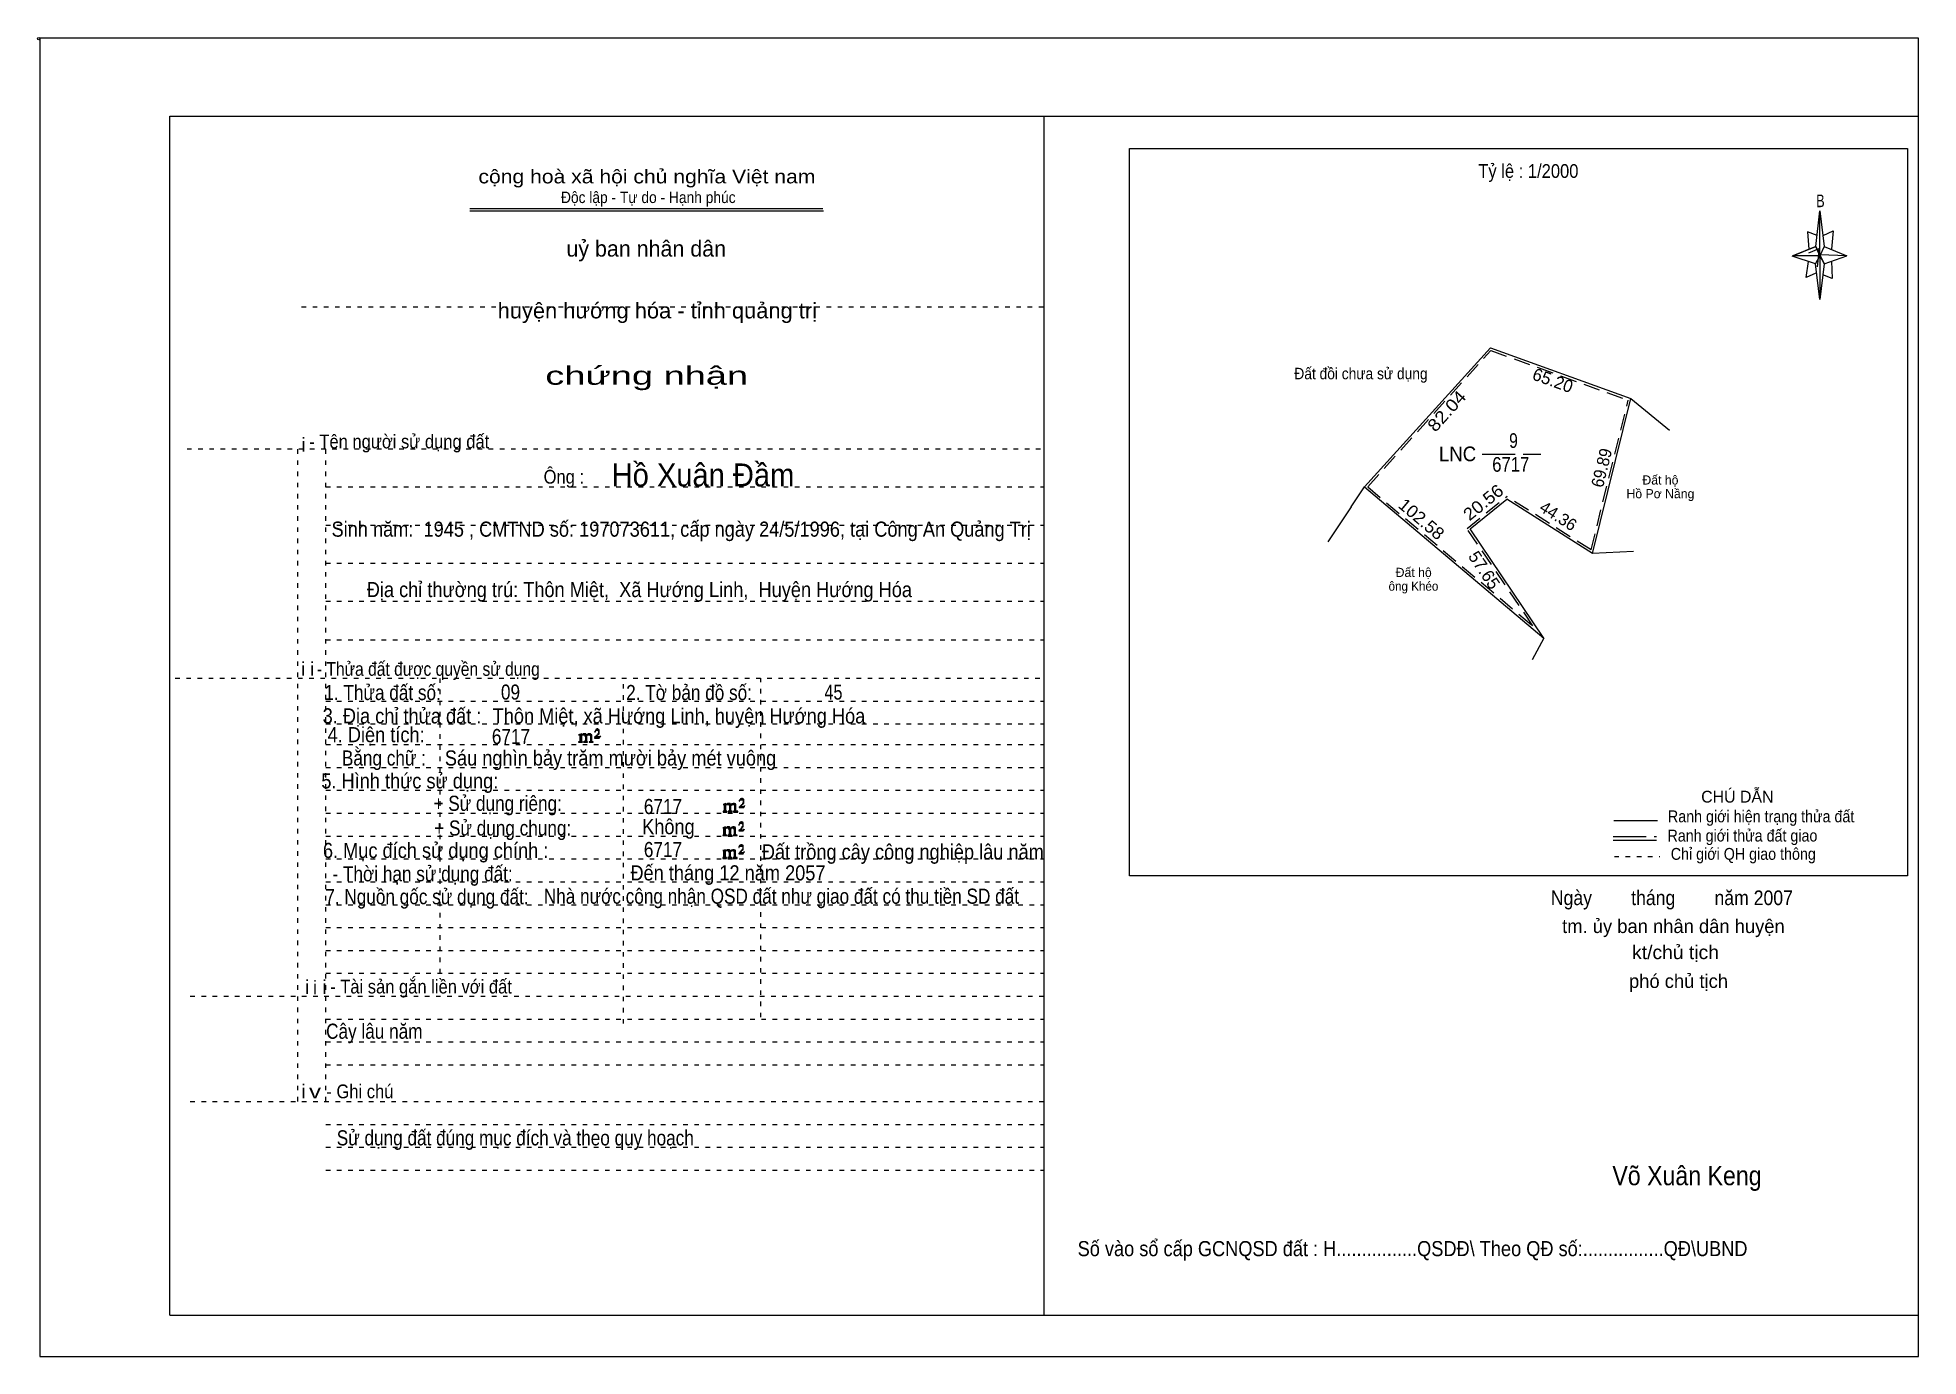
# Model space of a CAD drawing. Header units: centimetres. Extents: x -1.6 to 39.5, y -3.3 to 25.5.
import ezdxf
from ezdxf.enums import TextEntityAlignment as Align

# ---------------------------------------------------------------- set-up
doc = ezdxf.new("R2010")
doc.units = ezdxf.units.CM
doc.header["$LTSCALE"] = 0.12
for name, pattern in [('DOTTED', [1.5, 0.3, -1.2]), ('LONG_DASHED', [7.5, 6, -1.5]), ('MEDIUM_DASHED', [4.5, 3, -1.5])]:
    doc.linetypes.add(name, pattern=pattern)
for name, color, linetype, lineweight in [('1', 7, 'DOTTED', 13), ('10', 7, 'Continuous', 13), ('33', 7, 'LONG_DASHED', 13), ('4', 7, 'Continuous', 13), ('5', 7, 'Continuous', 13), ('50', 7, 'Continuous', 13)]:
    doc.layers.add(name, color=color, linetype=linetype, lineweight=lineweight)
doc.layers.add('30', color=7, linetype='Continuous')

msp = doc.modelspace()

# ---------------------------------------------------------------- hatches: boundary and pattern name
at = {"layer": '50'}
for points in [[(10.27, 10.13), (10.27, 10.12), (10.27, 10.11), (10.25, 10.11), (10.24, 10.11), (10.24, 10.1), (10.33, 10.1), (10.33, 10.11), (10.32, 10.11), (10.31, 10.11), (10.31, 10.12), (10.31, 10.13), (10.31, 10.24), (10.31, 10.25), (10.32, 10.26), (10.34, 10.26), (10.35, 10.26), (10.36, 10.26), (10.37, 10.25), (10.39, 10.22), (10.39, 10.13), (10.37, 10.12), (10.37, 10.11), (10.36, 10.11), (10.35, 10.11), (10.35, 10.1), (10.44, 10.1), (10.44, 10.11), (10.43, 10.11), (10.42, 10.11), (10.42, 10.12), (10.42, 10.13), (10.42, 10.24), (10.44, 10.26), (10.45, 10.26), (10.46, 10.26), (10.49, 10.26), (10.49, 10.25), (10.5, 10.24), (10.5, 10.22), (10.5, 10.13), (10.5, 10.12), (10.49, 10.11), (10.49, 10.11), (10.47, 10.11), (10.47, 10.1), (10.56, 10.1), (10.56, 10.11), (10.55, 10.11), (10.54, 10.11), (10.53, 10.12), (10.53, 10.13), (10.53, 10.2), (10.53, 10.25), (10.53, 10.26), (10.52, 10.27), (10.5, 10.28), (10.47, 10.28), (10.46, 10.28), (10.44, 10.27), (10.41, 10.25), (10.41, 10.26), (10.4, 10.28), (10.39, 10.28), (10.37, 10.28), (10.35, 10.28), (10.34, 10.28), (10.32, 10.26), (10.31, 10.26), (10.31, 10.25), (10.31, 10.25), (10.31, 10.26), (10.31, 10.28), (10.24, 10.26), (10.24, 10.26), (10.25, 10.26), (10.27, 10.25), (10.27, 10.24), (10.27, 10.23)], [(10.69, 10.19), (10.72, 10.24), (10.72, 10.24), (10.71, 10.22), (10.69, 10.22), (10.68, 10.22), (10.63, 10.22), (10.66, 10.26), (10.67, 10.27), (10.69, 10.28), (10.69, 10.3), (10.69, 10.32), (10.69, 10.34), (10.69, 10.35), (10.69, 10.37), (10.68, 10.38), (10.67, 10.38), (10.66, 10.39), (10.65, 10.39), (10.63, 10.38), (10.63, 10.38), (10.62, 10.37), (10.61, 10.35), (10.59, 10.33), (10.61, 10.33), (10.61, 10.35), (10.62, 10.35), (10.63, 10.36), (10.65, 10.36), (10.66, 10.36), (10.67, 10.35), (10.68, 10.35), (10.68, 10.32), (10.68, 10.3), (10.66, 10.28), (10.66, 10.26), (10.65, 10.25), (10.59, 10.2), (10.59, 10.19)], [(13.42, 8.61), (13.42, 8.6), (13.42, 8.59), (13.41, 8.59), (13.4, 8.59), (13.4, 8.57), (13.48, 8.57), (13.48, 8.59), (13.47, 8.59), (13.46, 8.59), (13.46, 8.6), (13.46, 8.61), (13.46, 8.72), (13.46, 8.73), (13.47, 8.74), (13.5, 8.74), (13.51, 8.74), (13.52, 8.74), (13.53, 8.73), (13.54, 8.69), (13.54, 8.61), (13.53, 8.6), (13.53, 8.59), (13.52, 8.59), (13.51, 8.59), (13.51, 8.57), (13.6, 8.57), (13.6, 8.59), (13.58, 8.59), (13.57, 8.59), (13.57, 8.6), (13.57, 8.61), (13.57, 8.72), (13.6, 8.74), (13.61, 8.74), (13.62, 8.74), (13.64, 8.74), (13.64, 8.73), (13.65, 8.72), (13.65, 8.69), (13.65, 8.61), (13.65, 8.6), (13.64, 8.59), (13.64, 8.59), (13.63, 8.59), (13.63, 8.57), (13.72, 8.57), (13.72, 8.59), (13.7, 8.59), (13.69, 8.59), (13.68, 8.6), (13.68, 8.61), (13.68, 8.68), (13.68, 8.73), (13.68, 8.74), (13.67, 8.75), (13.65, 8.76), (13.63, 8.76), (13.62, 8.76), (13.6, 8.75), (13.56, 8.73), (13.56, 8.74), (13.55, 8.76), (13.54, 8.76), (13.53, 8.76), (13.51, 8.76), (13.5, 8.76), (13.47, 8.74), (13.46, 8.74), (13.46, 8.73), (13.46, 8.73), (13.46, 8.74), (13.46, 8.76), (13.4, 8.74), (13.4, 8.74), (13.41, 8.74), (13.42, 8.73), (13.42, 8.72), (13.42, 8.71)], [(13.85, 8.67), (13.87, 8.72), (13.87, 8.72), (13.86, 8.69), (13.85, 8.69), (13.84, 8.69), (13.78, 8.69), (13.82, 8.74), (13.83, 8.75), (13.85, 8.76), (13.85, 8.78), (13.85, 8.79), (13.85, 8.82), (13.85, 8.83), (13.85, 8.85), (13.84, 8.86), (13.83, 8.86), (13.82, 8.87), (13.8, 8.87), (13.78, 8.86), (13.78, 8.86), (13.77, 8.85), (13.76, 8.83), (13.75, 8.81), (13.76, 8.81), (13.76, 8.83), (13.77, 8.83), (13.78, 8.84), (13.8, 8.84), (13.82, 8.84), (13.83, 8.83), (13.84, 8.83), (13.84, 8.79), (13.84, 8.78), (13.82, 8.76), (13.82, 8.74), (13.8, 8.73), (13.75, 8.68), (13.75, 8.67)], [(13.41, 8.09), (13.41, 8.08), (13.41, 8.07), (13.4, 8.07), (13.39, 8.07), (13.39, 8.06), (13.48, 8.06), (13.48, 8.07), (13.47, 8.07), (13.45, 8.07), (13.45, 8.08), (13.45, 8.09), (13.45, 8.2), (13.45, 8.21), (13.47, 8.23), (13.49, 8.23), (13.5, 8.23), (13.51, 8.23), (13.52, 8.21), (13.53, 8.18), (13.53, 8.09), (13.52, 8.08), (13.52, 8.07), (13.51, 8.07), (13.5, 8.07), (13.5, 8.06), (13.59, 8.06), (13.59, 8.07), (13.58, 8.07), (13.57, 8.07), (13.57, 8.08), (13.57, 8.09), (13.57, 8.2), (13.59, 8.23), (13.6, 8.23), (13.61, 8.23), (13.63, 8.23), (13.63, 8.21), (13.64, 8.2), (13.64, 8.18), (13.64, 8.09), (13.64, 8.08), (13.63, 8.07), (13.63, 8.07), (13.62, 8.07), (13.62, 8.06), (13.71, 8.06), (13.71, 8.07), (13.7, 8.07), (13.69, 8.07), (13.67, 8.08), (13.67, 8.09), (13.67, 8.17), (13.67, 8.21), (13.67, 8.23), (13.66, 8.24), (13.64, 8.25), (13.62, 8.25), (13.61, 8.25), (13.59, 8.24), (13.55, 8.21), (13.55, 8.23), (13.54, 8.25), (13.53, 8.25), (13.52, 8.25), (13.5, 8.25), (13.49, 8.25), (13.47, 8.23), (13.45, 8.23), (13.45, 8.21), (13.45, 8.21), (13.45, 8.23), (13.45, 8.25), (13.39, 8.23), (13.39, 8.23), (13.4, 8.23), (13.41, 8.21), (13.41, 8.2), (13.41, 8.19)], [(13.84, 8.16), (13.86, 8.2), (13.86, 8.2), (13.85, 8.18), (13.84, 8.18), (13.83, 8.18), (13.77, 8.18), (13.81, 8.23), (13.82, 8.24), (13.84, 8.25), (13.84, 8.27), (13.84, 8.28), (13.84, 8.3), (13.84, 8.31), (13.84, 8.34), (13.83, 8.35), (13.82, 8.35), (13.81, 8.36), (13.8, 8.36), (13.77, 8.35), (13.77, 8.35), (13.76, 8.34), (13.75, 8.31), (13.74, 8.29), (13.75, 8.29), (13.75, 8.31), (13.76, 8.31), (13.77, 8.33), (13.8, 8.33), (13.81, 8.33), (13.82, 8.31), (13.83, 8.31), (13.83, 8.28), (13.83, 8.27), (13.81, 8.25), (13.81, 8.23), (13.8, 8.21), (13.74, 8.17), (13.74, 8.16)], [(13.84, 7.66), (13.86, 7.71), (13.86, 7.71), (13.85, 7.68), (13.84, 7.68), (13.83, 7.68), (13.77, 7.68), (13.81, 7.73), (13.82, 7.74), (13.84, 7.75), (13.84, 7.77), (13.84, 7.78), (13.84, 7.81), (13.84, 7.82), (13.84, 7.84), (13.83, 7.85), (13.82, 7.85), (13.81, 7.86), (13.79, 7.86), (13.77, 7.85), (13.77, 7.85), (13.76, 7.84), (13.75, 7.82), (13.74, 7.8), (13.75, 7.8), (13.75, 7.82), (13.76, 7.82), (13.77, 7.83), (13.79, 7.83), (13.81, 7.83), (13.82, 7.82), (13.83, 7.82), (13.83, 7.78), (13.83, 7.77), (13.81, 7.75), (13.81, 7.73), (13.79, 7.72), (13.74, 7.67), (13.74, 7.66)], [(13.41, 7.6), (13.41, 7.59), (13.41, 7.58), (13.4, 7.58), (13.39, 7.58), (13.39, 7.56), (13.47, 7.56), (13.47, 7.58), (13.46, 7.58), (13.45, 7.58), (13.45, 7.59), (13.45, 7.6), (13.45, 7.71), (13.45, 7.72), (13.46, 7.73), (13.49, 7.73), (13.5, 7.73), (13.51, 7.73), (13.52, 7.72), (13.53, 7.68), (13.53, 7.6), (13.52, 7.59), (13.52, 7.58), (13.51, 7.58), (13.5, 7.58), (13.5, 7.56), (13.59, 7.56), (13.59, 7.58), (13.57, 7.58), (13.56, 7.58), (13.56, 7.59), (13.56, 7.6), (13.56, 7.71), (13.59, 7.73), (13.6, 7.73), (13.61, 7.73), (13.63, 7.73), (13.63, 7.72), (13.64, 7.71), (13.64, 7.68), (13.64, 7.6), (13.64, 7.59), (13.63, 7.58), (13.63, 7.58), (13.62, 7.58), (13.62, 7.56), (13.71, 7.56), (13.71, 7.58), (13.69, 7.58), (13.68, 7.58), (13.67, 7.59), (13.67, 7.6), (13.67, 7.67), (13.67, 7.72), (13.67, 7.73), (13.66, 7.74), (13.64, 7.75), (13.62, 7.75), (13.61, 7.75), (13.59, 7.74), (13.55, 7.72), (13.55, 7.73), (13.54, 7.75), (13.53, 7.75), (13.52, 7.75), (13.5, 7.75), (13.49, 7.75), (13.46, 7.73), (13.45, 7.73), (13.45, 7.72), (13.45, 7.72), (13.45, 7.73), (13.45, 7.75), (13.39, 7.73), (13.39, 7.73), (13.4, 7.73), (13.41, 7.72), (13.41, 7.71), (13.41, 7.7)]]:
    msp.add_hatch(color=256, dxfattribs=at).paths.add_polyline_path(points)

# ---------------------------------------------------------------- linework, layer by layer
at = {"layer": '1', "linetype": 'Continuous'}
for p, q in [((1.31, -2.42), (1.31, 23.78)), ((1.31, 23.78), (39.51, 23.78)), ((20.41, -2.42), (20.41, 23.78)), ((39.51, -2.42), (39.51, 23.78)), ((7.87, 21.76), (15.58, 21.76)), ((7.87, 21.71), (15.59, 21.71)), ((37.26, 20.55), (36.75, 20.72)), ((1.31, -2.42), (39.51, -2.42))]:
    msp.add_line(p, q, dxfattribs=at)
at = {"layer": '1'}
for p, q in [((4.19, 19.61), (20.41, 19.61)), ((1.69, 16.51), (20.41, 16.51)), ((4.11, 2.25), (4.11, 16.51)), ((4.72, 2.25), (4.72, 16.51)), ((4.72, 15.68), (20.41, 15.68)), ((4.72, 14.84), (20.41, 14.84)), ((4.72, 14.01), (20.41, 14.01)), ((4.72, 13.18), (20.41, 13.18)), ((4.72, 12.34), (20.41, 12.34)), ((1.43, 11.5), (20.41, 11.5)), ((7.22, 5.05), (7.22, 11.5)), ((11.22, 3.95), (11.22, 11.5)), ((14.22, 4.09), (14.22, 11.5)), ((4.72, 11), (20.41, 11)), ((4.72, 10.5), (20.41, 10.5)), ((4.72, 10.05), (20.41, 10.05)), ((4.72, 9.55), (20.41, 9.55)), ((4.72, 9.05), (20.41, 9.05)), ((4.72, 8.55), (20.41, 8.55)), ((4.72, 8.05), (20.41, 8.05)), ((4.72, 7.55), (20.41, 7.55)), ((4.72, 7.05), (20.41, 7.05)), ((4.72, 6.55), (20.41, 6.55)), ((4.72, 6.05), (20.41, 6.05)), ((4.72, 5.55), (20.41, 5.55)), ((4.72, 5.05), (20.41, 5.05)), ((1.76, 4.55), (20.41, 4.55)), ((4.72, 4.05), (20.41, 4.05)), ((4.72, 3.55), (20.41, 3.55)), ((4.72, 3.05), (20.41, 3.05)), ((1.76, 2.25), (20.41, 2.25)), ((4.72, 1.75), (20.41, 1.75)), ((4.72, 1.25), (20.41, 1.25)), ((4.72, 0.75), (20.41, 0.75))]:
    msp.add_line(p, q, dxfattribs=at)
at = {"layer": '1', "linetype": 'Continuous'}
msp.add_lwpolyline([(-1.53, -3.32), (39.51, -3.32), (39.51, 25.48), (-1.53, 25.48)], close=True, dxfattribs=at)
msp.add_lwpolyline([(37.27, 20.35), (37.06, 20.25), (37.11, 20.6)], dxfattribs=at)
at = {"layer": '10'}
for p, q in [((27.41, 15.68), (30.16, 18.72)), ((30.16, 18.72), (33.23, 17.61)), ((32.39, 14.22), (33.23, 17.61)), ((33.23, 17.61), (34.07, 16.92)), ((27.12, 15.24), (27.41, 15.68)), ((27.41, 15.68), (31.33, 12.37)), ((27.12, 15.24), (26.61, 14.48)), ((32.39, 14.22), (30.52, 15.41)), ((33.29, 14.27), (32.39, 14.22)), ((31.33, 12.37), (31.07, 11.9))]:
    msp.add_line(p, q, dxfattribs=at)
at = {"layer": '10', "linetype": 'MEDIUM_DASHED'}
for p, q in [((32.36, 14.3), (33.17, 17.57)), ((27.48, 15.68), (31.09, 12.64)), ((32.36, 14.3), (30.52, 15.47))]:
    msp.add_line(p, q, dxfattribs=at)
for points in [[(27.48, 15.68), (30.17, 18.66), (33.17, 17.57)], [(31.09, 12.64), (29.65, 14.77), (30.52, 15.47)]]:
    msp.add_lwpolyline(points, dxfattribs=at)
at = {"layer": '10'}
msp.add_lwpolyline([(31.33, 12.37), (29.72, 14.76), (30.52, 15.41)], dxfattribs=at)
at = {"layer": '33'}
msp.add_line((29.98, 16.39), (31.26, 16.39), dxfattribs=at)
at = {"layer": '4'}
for p, q in [((32.86, 8.39), (33.81, 8.39)), ((32.84, 7.96), (33.79, 7.96))]:
    msp.add_line(p, q, dxfattribs=at)
at = {"layer": '4', "linetype": 'LONG_DASHED'}
msp.add_line((32.84, 8.04), (33.79, 8.04), dxfattribs=at)
at = {"layer": '4', "linetype": 'DOTTED'}
msp.add_line((32.87, 7.6), (33.86, 7.6), dxfattribs=at)
at = {"layer": '4'}
msp.add_lwpolyline([(22.28, 23.07), (39.27, 23.07), (39.27, 7.18), (22.28, 7.18)], close=True, dxfattribs=at)
msp.add_circle((-1.55, 25.47), 0.025, dxfattribs=at)
at = {"layer": '5'}
for p, q in [((37.27, 20.93), (37.36, 21.71)), ((37.45, 20.55), (37.36, 19.77)), ((37.45, 20.93), (37.95, 20.73)), ((37.61, 20.61), (37.63, 20.23)), ((37.63, 20.23), (37.42, 20.31))]:
    msp.add_line(p, q, dxfattribs=at)
for points in [[(37.36, 21.71), (37.45, 20.93), (37.36, 20.73)], [(37.36, 20.73), (36.77, 20.73), (37.27, 20.93), (37.45, 20.55), (37.95, 20.73), (37.36, 20.75)], [(37.36, 20.73), (37.36, 19.77), (37.26, 20.55)]]:
    msp.add_lwpolyline(points, close=True, dxfattribs=at)
for points in [[(37.3, 21.17), (37.09, 21.25), (37.12, 20.87)], [(37.43, 21.17), (37.65, 21.27), (37.61, 20.87)], [(37.36, 20.73), (37.27, 20.93), (36.77, 20.73)], [(37.12, 20.79), (37.34, 20.89), (37.3, 20.49)], [(37.36, 20.73), (37.45, 20.55), (37.95, 20.73)]]:
    msp.add_lwpolyline(points, dxfattribs=at)
at = {"layer": '50'}
for points in [[(10.27, 10.13), (10.27, 10.12), (10.27, 10.11), (10.25, 10.11), (10.24, 10.11), (10.24, 10.1), (10.33, 10.1), (10.33, 10.11), (10.32, 10.11), (10.31, 10.11), (10.31, 10.12), (10.31, 10.13), (10.31, 10.24), (10.31, 10.25), (10.32, 10.26), (10.34, 10.26), (10.35, 10.26), (10.36, 10.26), (10.37, 10.25), (10.39, 10.22), (10.39, 10.13), (10.37, 10.12), (10.37, 10.11), (10.36, 10.11), (10.35, 10.11), (10.35, 10.1), (10.44, 10.1), (10.44, 10.11), (10.43, 10.11), (10.42, 10.11), (10.42, 10.12), (10.42, 10.13), (10.42, 10.24), (10.44, 10.26), (10.45, 10.26), (10.46, 10.26), (10.49, 10.26), (10.49, 10.25), (10.5, 10.24), (10.5, 10.22), (10.5, 10.13), (10.5, 10.12), (10.49, 10.11), (10.49, 10.11), (10.47, 10.11), (10.47, 10.1), (10.56, 10.1), (10.56, 10.11), (10.55, 10.11), (10.54, 10.11), (10.53, 10.12), (10.53, 10.13), (10.53, 10.2), (10.53, 10.25), (10.53, 10.26), (10.52, 10.27), (10.5, 10.28), (10.47, 10.28), (10.46, 10.28), (10.44, 10.27), (10.41, 10.25), (10.41, 10.26), (10.4, 10.28), (10.39, 10.28), (10.37, 10.28), (10.35, 10.28), (10.34, 10.28), (10.32, 10.26), (10.31, 10.26), (10.31, 10.25), (10.31, 10.25), (10.31, 10.26), (10.31, 10.28), (10.24, 10.26), (10.24, 10.26), (10.25, 10.26), (10.27, 10.25), (10.27, 10.24), (10.27, 10.23)], [(10.69, 10.19), (10.72, 10.24), (10.72, 10.24), (10.71, 10.22), (10.69, 10.22), (10.68, 10.22), (10.63, 10.22), (10.66, 10.26), (10.67, 10.27), (10.69, 10.28), (10.69, 10.3), (10.69, 10.32), (10.69, 10.34), (10.69, 10.35), (10.69, 10.37), (10.68, 10.38), (10.67, 10.38), (10.66, 10.39), (10.65, 10.39), (10.63, 10.38), (10.63, 10.38), (10.62, 10.37), (10.61, 10.35), (10.59, 10.33), (10.61, 10.33), (10.61, 10.35), (10.62, 10.35), (10.63, 10.36), (10.65, 10.36), (10.66, 10.36), (10.67, 10.35), (10.68, 10.35), (10.68, 10.32), (10.68, 10.3), (10.66, 10.28), (10.66, 10.26), (10.65, 10.25), (10.59, 10.2), (10.59, 10.19)], [(13.42, 8.61), (13.42, 8.6), (13.42, 8.59), (13.41, 8.59), (13.4, 8.59), (13.4, 8.57), (13.48, 8.57), (13.48, 8.59), (13.47, 8.59), (13.46, 8.59), (13.46, 8.6), (13.46, 8.61), (13.46, 8.72), (13.46, 8.73), (13.47, 8.74), (13.5, 8.74), (13.51, 8.74), (13.52, 8.74), (13.53, 8.73), (13.54, 8.69), (13.54, 8.61), (13.53, 8.6), (13.53, 8.59), (13.52, 8.59), (13.51, 8.59), (13.51, 8.57), (13.6, 8.57), (13.6, 8.59), (13.58, 8.59), (13.57, 8.59), (13.57, 8.6), (13.57, 8.61), (13.57, 8.72), (13.6, 8.74), (13.61, 8.74), (13.62, 8.74), (13.64, 8.74), (13.64, 8.73), (13.65, 8.72), (13.65, 8.69), (13.65, 8.61), (13.65, 8.6), (13.64, 8.59), (13.64, 8.59), (13.63, 8.59), (13.63, 8.57), (13.72, 8.57), (13.72, 8.59), (13.7, 8.59), (13.69, 8.59), (13.68, 8.6), (13.68, 8.61), (13.68, 8.68), (13.68, 8.73), (13.68, 8.74), (13.67, 8.75), (13.65, 8.76), (13.63, 8.76), (13.62, 8.76), (13.6, 8.75), (13.56, 8.73), (13.56, 8.74), (13.55, 8.76), (13.54, 8.76), (13.53, 8.76), (13.51, 8.76), (13.5, 8.76), (13.47, 8.74), (13.46, 8.74), (13.46, 8.73), (13.46, 8.73), (13.46, 8.74), (13.46, 8.76), (13.4, 8.74), (13.4, 8.74), (13.41, 8.74), (13.42, 8.73), (13.42, 8.72), (13.42, 8.71)], [(13.85, 8.67), (13.87, 8.72), (13.87, 8.72), (13.86, 8.69), (13.85, 8.69), (13.84, 8.69), (13.78, 8.69), (13.82, 8.74), (13.83, 8.75), (13.85, 8.76), (13.85, 8.78), (13.85, 8.79), (13.85, 8.82), (13.85, 8.83), (13.85, 8.85), (13.84, 8.86), (13.83, 8.86), (13.82, 8.87), (13.8, 8.87), (13.78, 8.86), (13.78, 8.86), (13.77, 8.85), (13.76, 8.83), (13.75, 8.81), (13.76, 8.81), (13.76, 8.83), (13.77, 8.83), (13.78, 8.84), (13.8, 8.84), (13.82, 8.84), (13.83, 8.83), (13.84, 8.83), (13.84, 8.79), (13.84, 8.78), (13.82, 8.76), (13.82, 8.74), (13.8, 8.73), (13.75, 8.68), (13.75, 8.67)], [(13.41, 8.09), (13.41, 8.08), (13.41, 8.07), (13.4, 8.07), (13.39, 8.07), (13.39, 8.06), (13.48, 8.06), (13.48, 8.07), (13.47, 8.07), (13.45, 8.07), (13.45, 8.08), (13.45, 8.09), (13.45, 8.2), (13.45, 8.21), (13.47, 8.23), (13.49, 8.23), (13.5, 8.23), (13.51, 8.23), (13.52, 8.21), (13.53, 8.18), (13.53, 8.09), (13.52, 8.08), (13.52, 8.07), (13.51, 8.07), (13.5, 8.07), (13.5, 8.06), (13.59, 8.06), (13.59, 8.07), (13.58, 8.07), (13.57, 8.07), (13.57, 8.08), (13.57, 8.09), (13.57, 8.2), (13.59, 8.23), (13.6, 8.23), (13.61, 8.23), (13.63, 8.23), (13.63, 8.21), (13.64, 8.2), (13.64, 8.18), (13.64, 8.09), (13.64, 8.08), (13.63, 8.07), (13.63, 8.07), (13.62, 8.07), (13.62, 8.06), (13.71, 8.06), (13.71, 8.07), (13.7, 8.07), (13.69, 8.07), (13.67, 8.08), (13.67, 8.09), (13.67, 8.17), (13.67, 8.21), (13.67, 8.23), (13.66, 8.24), (13.64, 8.25), (13.62, 8.25), (13.61, 8.25), (13.59, 8.24), (13.55, 8.21), (13.55, 8.23), (13.54, 8.25), (13.53, 8.25), (13.52, 8.25), (13.5, 8.25), (13.49, 8.25), (13.47, 8.23), (13.45, 8.23), (13.45, 8.21), (13.45, 8.21), (13.45, 8.23), (13.45, 8.25), (13.39, 8.23), (13.39, 8.23), (13.4, 8.23), (13.41, 8.21), (13.41, 8.2), (13.41, 8.19)], [(13.84, 8.16), (13.86, 8.2), (13.86, 8.2), (13.85, 8.18), (13.84, 8.18), (13.83, 8.18), (13.77, 8.18), (13.81, 8.23), (13.82, 8.24), (13.84, 8.25), (13.84, 8.27), (13.84, 8.28), (13.84, 8.3), (13.84, 8.31), (13.84, 8.34), (13.83, 8.35), (13.82, 8.35), (13.81, 8.36), (13.8, 8.36), (13.77, 8.35), (13.77, 8.35), (13.76, 8.34), (13.75, 8.31), (13.74, 8.29), (13.75, 8.29), (13.75, 8.31), (13.76, 8.31), (13.77, 8.33), (13.8, 8.33), (13.81, 8.33), (13.82, 8.31), (13.83, 8.31), (13.83, 8.28), (13.83, 8.27), (13.81, 8.25), (13.81, 8.23), (13.8, 8.21), (13.74, 8.17), (13.74, 8.16)], [(13.84, 7.66), (13.86, 7.71), (13.86, 7.71), (13.85, 7.68), (13.84, 7.68), (13.83, 7.68), (13.77, 7.68), (13.81, 7.73), (13.82, 7.74), (13.84, 7.75), (13.84, 7.77), (13.84, 7.78), (13.84, 7.81), (13.84, 7.82), (13.84, 7.84), (13.83, 7.85), (13.82, 7.85), (13.81, 7.86), (13.79, 7.86), (13.77, 7.85), (13.77, 7.85), (13.76, 7.84), (13.75, 7.82), (13.74, 7.8), (13.75, 7.8), (13.75, 7.82), (13.76, 7.82), (13.77, 7.83), (13.79, 7.83), (13.81, 7.83), (13.82, 7.82), (13.83, 7.82), (13.83, 7.78), (13.83, 7.77), (13.81, 7.75), (13.81, 7.73), (13.79, 7.72), (13.74, 7.67), (13.74, 7.66)], [(13.41, 7.6), (13.41, 7.59), (13.41, 7.58), (13.4, 7.58), (13.39, 7.58), (13.39, 7.56), (13.47, 7.56), (13.47, 7.58), (13.46, 7.58), (13.45, 7.58), (13.45, 7.59), (13.45, 7.6), (13.45, 7.71), (13.45, 7.72), (13.46, 7.73), (13.49, 7.73), (13.5, 7.73), (13.51, 7.73), (13.52, 7.72), (13.53, 7.68), (13.53, 7.6), (13.52, 7.59), (13.52, 7.58), (13.51, 7.58), (13.5, 7.58), (13.5, 7.56), (13.59, 7.56), (13.59, 7.58), (13.57, 7.58), (13.56, 7.58), (13.56, 7.59), (13.56, 7.6), (13.56, 7.71), (13.59, 7.73), (13.6, 7.73), (13.61, 7.73), (13.63, 7.73), (13.63, 7.72), (13.64, 7.71), (13.64, 7.68), (13.64, 7.6), (13.64, 7.59), (13.63, 7.58), (13.63, 7.58), (13.62, 7.58), (13.62, 7.56), (13.71, 7.56), (13.71, 7.58), (13.69, 7.58), (13.68, 7.58), (13.67, 7.59), (13.67, 7.6), (13.67, 7.67), (13.67, 7.72), (13.67, 7.73), (13.66, 7.74), (13.64, 7.75), (13.62, 7.75), (13.61, 7.75), (13.59, 7.74), (13.55, 7.72), (13.55, 7.73), (13.54, 7.75), (13.53, 7.75), (13.52, 7.75), (13.5, 7.75), (13.49, 7.75), (13.46, 7.73), (13.45, 7.73), (13.45, 7.72), (13.45, 7.72), (13.45, 7.73), (13.45, 7.75), (13.39, 7.73), (13.39, 7.73), (13.4, 7.73), (13.41, 7.72), (13.41, 7.71), (13.41, 7.7)]]:
    msp.add_lwpolyline(points, close=True, dxfattribs=at)

# ---------------------------------------------------------------- texts
at = {"layer": '1'}
for s, height, width, p in [('cộng hoà xã hội chủ nghĩa Việt nam', 0.3, 1.15, (11.735, 22.31)), ('Độc lập - Tự do - Hạnh phúc', 0.25, 0.9, (11.765, 21.88)), ('chứng nhận', 0.4, 1.55, (11.73, 17.91)), ('- Tên người sử dụng đất', 0.3, 0.9, (6.325, 16.52)), ('- Thửa đất được quyền sử dụng', 0.3, 0.85, (6.96, 11.55)), ('- Tài sản gắn liền với đất ', 0.3, 0.9, (6.85, 4.61)), ('v', 0.3, 1.3, (4.485, 2.32)), ('- Ghi chú', 0.3, 0.9, (5.465, 2.32))]:
    msp.add_text(s, height=height, dxfattribs=dict(at, width=width)).set_placement(p, align=Align.CENTER)
for s, height, p in [('uỷ ban nhân dân', 0.35, (11.72, 20.71)), ('i', 0.3, (4.235, 16.45)), ('i', 0.3, (4.225, 11.55)), ('i', 0.3, (4.425, 11.55)), ('i', 0.3, (4.315, 4.6)), ('i', 0.3, (4.485, 4.59)), ('i', 0.3, (4.695, 4.6)), ('i', 0.3, (4.235, 2.32))]:
    msp.add_text(s, height=height, dxfattribs=at).set_placement(p, align=Align.CENTER)
at = {"layer": '10'}
for s, height, width, p in [('Tỷ lệ : 1/2000', 0.3, 0.9, (30.99, 22.43)), ('Đất đồi chưa sử dụng ', 0.25, 0.9, (27.375, 18.03)), ('Hồ Xuân Đầm', 0.5, 0.95, (12.96, 15.69)), ('ông Khéo', 0.2, 0.95, (28.48, 13.41)), ('Võ Xuân Keng', 0.42, 0.9, (34.455, 0.42))]:
    msp.add_text(s, height=height, dxfattribs=dict(at, width=width)).set_placement(p, align=Align.CENTER)
for s, p in [('Hồ Pơ Nầng', (33.875, 15.43)), ('Đất hộ', (33.875, 15.73)), ('Đất hộ', (28.485, 13.71))]:
    msp.add_text(s, height=0.2, dxfattribs=at).set_placement(p, align=Align.CENTER)
at = {"layer": '30'}
for s, height, rotation, p in [('65.20', 0.27, 340.048, (31.479, 17.878)), ('44.36', 0.26, 327.428, (31.575, 14.934)), ('57.65', 0.27, 303.861, (29.915, 13.785))]:
    msp.add_text(s, height=height, rotation=rotation, dxfattribs=at).set_placement(p, align=Align.CENTER)
for s, height, rotation, width, p in [('82.04', 0.27, 47.9, 1.15, (29.307, 17.244)), ('69.89', 0.2699, 76.184, 0.95, (32.721, 16.063)), ('20.56', 0.27, 39.038, 1.1, (30.09, 15.236)), ('102.58', 0.27, 319.816, 1.05, (28.568, 14.872))]:
    msp.add_text(s, height=height, rotation=rotation, dxfattribs=dict(at, width=width)).set_placement(p, align=Align.CENTER)
at = {"layer": '33'}
for s, width, p in [('9', 0.8, (30.665, 16.53)), ('6717', 0.85, (30.605, 16.01))]:
    msp.add_text(s, height=0.32, dxfattribs=dict(at, width=width)).set_placement(p, align=Align.CENTER)
at = {"layer": '33', "width": 0.95}
msp.add_text('LNC', height=0.32, dxfattribs=at).set_placement((29.85, 16.24), align=Align.RIGHT)
at = {"layer": '4'}
msp.add_text('CHÚ DẪN', height=0.2591, dxfattribs=at).set_placement((35.555, 8.78), align=Align.CENTER)
at = {"layer": '4', "width": 0.9}
for s, p in [('Ranh giới hiện trạng thửa đất', (36.075, 8.35)), ('Ranh giới thửa đất giao ', (35.71, 7.93)), ('Chỉ giới QH giao thông', (35.685, 7.53))]:
    msp.add_text(s, height=0.2591, dxfattribs=at).set_placement(p, align=Align.CENTER)
at = {"layer": '5', "width": 0.75}
msp.add_text('B', height=0.276, dxfattribs=at).set_placement((37.37, 21.79), align=Align.CENTER)
at = {"layer": '50'}
for s, height, width, p in [('  huyện hướng hóa - tỉnh quảng trị', 0.34, 1.05, (11.83, 19.36)), ('Ông :', 0.3, 0.9, (9.92, 15.75)), ('Sinh năm:  1945 , CMTND số: 197073611, cấp ngày 24/5/1996, tại Công An Quảng Trị', 0.33, 0.9, (12.485, 14.59)), ('Địa chỉ thường trú: Thôn Miệt,  Xã Hướng Linh,  Huyện Hướng Hóa', 0.33, 0.9, (11.57, 13.27)), ('1. Thửa đất số:  ', 0.33, 0.85, (6.065, 11.02)), ('09', 0.33, 0.85, (8.755, 11.03)), ('2. Tờ bản đồ số:  ', 0.33, 0.85, (12.76, 11.02)), ('45', 0.33, 0.8, (15.81, 11.03)), ('3. Địa chỉ thửa đất : ', 0.33, 0.9, (6.44, 10.51)), ('Thôn Miệt, xã Hướng Linh, huyện Hướng Hóa', 0.33, 0.9, (12.435, 10.51)), ('4. Diện tích: ', 0.33, 0.9, (5.875, 10.1)), ('6717', 0.33, 0.85, (8.765, 10.06)), ('Bằng chữ :', 0.33, 0.85, (5.99, 9.59)), ('Sáu nghìn bảy trăm mười bảy mét vuông', 0.33, 0.9, (10.94, 9.59)), ('5. Hình thức sử dụng:', 0.33, 0.9, (6.555, 9.09)), ('+ Sử dụng riêng:', 0.33, 0.85, (8.475, 8.6)), ('6717', 0.33, 0.85, (12.085, 8.53)), ('+ Sử dụng chung:', 0.33, 0.85, (8.585, 8.06)), ('Không', 0.33, 0.9, (12.205, 8.09)), ('6. Mục đích sử dụng chính :', 0.33, 0.9, (7.12, 7.57)), ('6717', 0.33, 0.85, (12.085, 7.59)), ('Đất trồng cây công nghiệp lâu năm', 0.33, 0.9, (17.325, 7.54)), ('- Thời hạn sử dụng đất:', 0.33, 0.85, (6.835, 7.06)), ('Đến tháng 12 năm 2057', 0.33, 0.9, (13.505, 7.08)), ('7. Nguồn gốc sử dụng đất:', 0.33, 0.85, (6.93, 6.56)), ('Nhà nước công nhận QSD đất như giao đất có thu tiền SD đất ', 0.33, 0.85, (14.725, 6.57)), ('Ngày        tháng        năm 2007', 0.32, 0.9, (34.125, 6.54)), ('kt/chủ tịch', 0.3, 1.05, (34.205, 5.36)), ('Cây lâu năm', 0.33, 0.85, (5.78, 3.62)), ('Sử dụng đất đúng mục đích và theo quy hoạch', 0.33, 0.85, (8.86, 1.29)), ('Số vào sổ cấp GCNQSD đất : H................QSDĐ\\ Theo QĐ số:................QĐ\\UBND', 0.33, 0.9, (28.46, -1.13))]:
    msp.add_text(s, height=height, dxfattribs=dict(at, width=width)).set_placement(p, align=Align.CENTER)
for s, p in [('tm. ủy ban nhân dân huyện ', (34.215, 5.93)), ('phó chủ tịch', (34.27, 4.73))]:
    msp.add_text(s, height=0.3, dxfattribs=at).set_placement(p, align=Align.CENTER)

doc.saveas('drawing.dxf')
